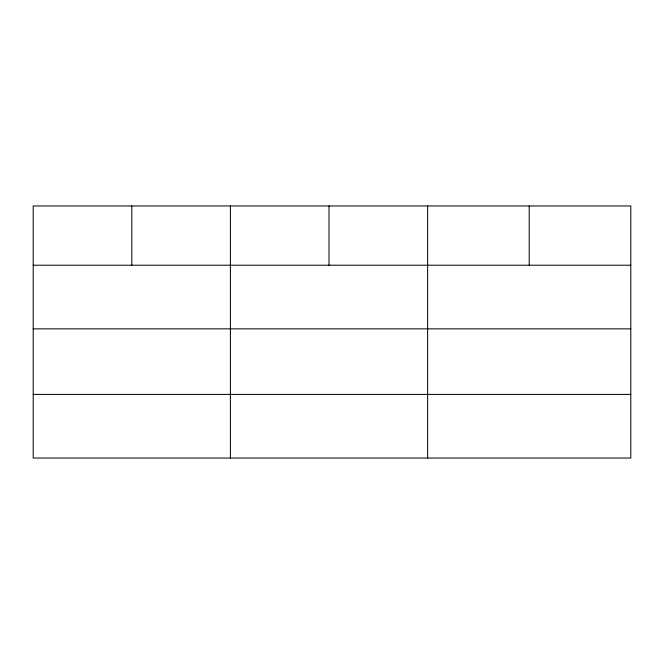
<?xml version="1.0" encoding="UTF-8"?>
<svg xmlns="http://www.w3.org/2000/svg" width="664" height="664" viewBox="0 0 664 664"><rect width="100%" height="100%" fill="white"/><g stroke="black" fill="none" stroke-linecap="round" stroke-linejoin="round"><path stroke-width="1" d="M630.8 328.846L630.8 205.964L33.2 205.964L33.2 458.036L630.8 458.036L630.8 328.846L33.2 328.846M33.2 265.218L630.8 265.218M33.2 394.408L630.8 394.408M529.208 205.964L529.208 265.218M427.616 205.964L427.616 458.036M329.012 205.964L329.012 265.218M230.408 205.964L230.408 458.036M131.804 205.964L131.804 265.218"/></g></svg>
